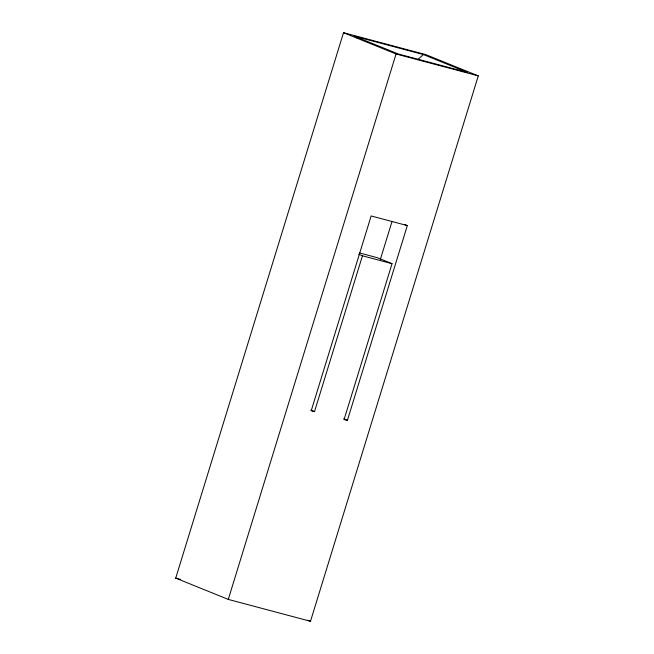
<?xml version="1.0" encoding="UTF-8"?>
<svg xmlns="http://www.w3.org/2000/svg" width="654" height="654" viewBox="0 0 654 654"><rect width="100%" height="100%" fill="white"/><g stroke="black" fill="none" stroke-linecap="round" stroke-linejoin="round"><path stroke-width="0.98" d="M175.722 578.12L343.513 32.7L425.729 54.593L478.278 75.88L310.487 621.3L228.271 599.407L175.722 578.12L180.618 579.428M228.271 599.407L396.062 53.988L343.513 32.7M359.569 252.975L377.333 257.709L392.04 263.668L344.102 419.5L347.388 420.375L407.319 225.581L371.145 215.951L311.214 410.745L314.509 411.619L362.447 255.788L358.768 254.292M380.317 259.556L392.008 221.567M417.8 59.653L423.359 54.544L467.496 72.422L398.441 54.037L354.296 36.158L356.839 37.85M354.296 36.158L423.359 54.544M396.062 53.988L478.278 75.88M362.447 255.788L392.04 263.668M404.556 224.469L407.319 225.581M343.71 418.887L347.388 420.375M310.83 410.132L314.509 411.619M307.666 620.164L310.487 621.3"/></g></svg>
